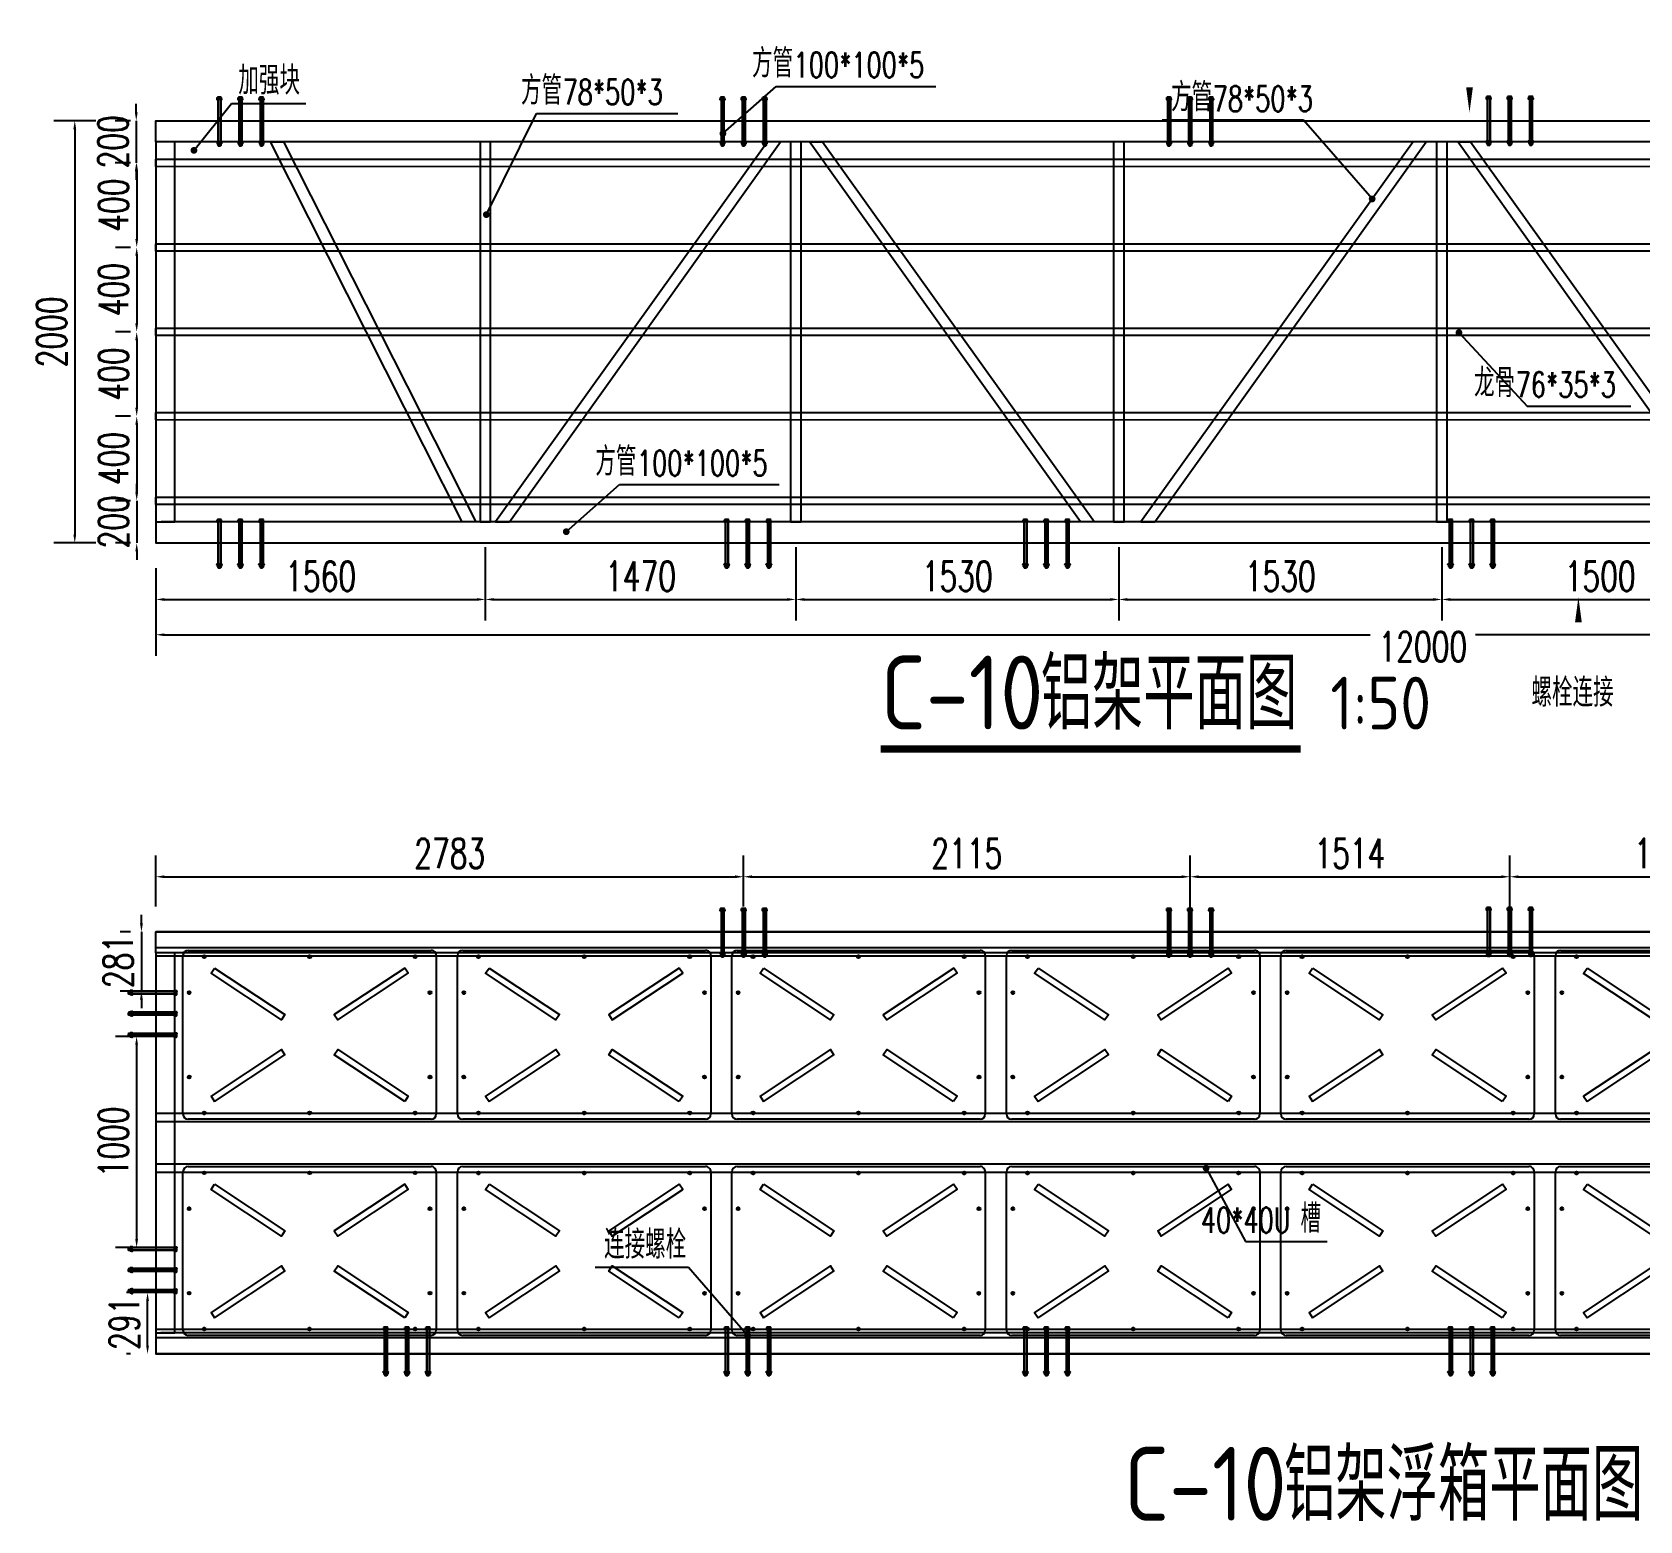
# Model space of a CAD drawing. Extents: x -89702 to 926017, y -610001 to -56924.
# Drawn here: x 34917 to 42531, y -566688 to -559636 of the extents above; entities that cross this region are included whole.
import ezdxf

# ---------------------------------------------------------------- set-up
doc = ezdxf.new("R2010")
doc.units = 0
doc.header["$LTSCALE"] = 10
doc.header["$MEASUREMENT"] = 0
for name, color, linetype in [('BJ02', 2, 'Continuous'), ('DIM_LEAD', 3, 'Continuous'), ('DIM_SYMB', 3, 'Continuous'), ('PUB_TEXT', 7, 'Continuous'), ('W-FLOAT_BOWL浮筒', 253, 'Continuous'), ('W-STEEL_FRAME钢架', 3, 'Continuous'), ('W-STEEL_KEEL钢龙骨', 5, 'Continuous'), ('浮箱U槽', 5, 'Continuous'), ('螺栓孔位', 2, 'Continuous')]:
    doc.layers.add(name, color=color, linetype=linetype)
doc.styles.add('_TCH_DIM', font='SIMPLEX', dxfattribs={"bigfont": 'GBCBIG'})
doc.styles.get("Standard").update_dxf_attribs({"font": 'gbenor.shx', "bigfont": 'gbcbig.shx'})
doc.styles.add('STANDARD_T3', font='simplex.shx', dxfattribs={"width": 0.7, "bigfont": 'gbcbig.shx'})
doc.dimstyles.new('W&&10', dxfattribs={"dimtxt": 35, "dimasz": 10, "dimexe": 25, "dimexo": 30, "dimgap": 10, "dimtad": 1, "dimdec": 0, "dimzin": 0, "dimdsep": 46, "dimtxsty": 'STANDARD_T3', "dimcen": 0.09, "dimclrd": 1, "dimclre": 1, "dimclrt": 7, "dimazin": 2, "dimtfac": 1, "dimtdec": 0, "dimtix": 1, "dimtmove": 2, "dimatfit": 3, "dimfxl": 0, "dimtolj": 1, "dimtzin": 0, "dimarcsym": 0})
doc.dimstyles.new('W&&40', dxfattribs={"dimtxt": 140, "dimasz": 40, "dimexe": 100, "dimexo": 120, "dimgap": 40, "dimtad": 1, "dimdec": 0, "dimzin": 0, "dimdsep": 46, "dimtxsty": 'STANDARD_T3', "dimcen": 0.09, "dimclrd": 1, "dimclre": 1, "dimclrt": 7, "dimazin": 2, "dimtfac": 1, "dimtdec": 0, "dimtix": 1, "dimtmove": 2, "dimatfit": 3, "dimfxl": 0, "dimtolj": 1, "dimtzin": 0, "dimarcsym": 0})

# ---------------------------------------------------------------- blocks, each defined once
blk = doc.blocks.new('*U1952')
at = {"color": 4}
blk.add_lwpolyline([(17.7, 5990), (17.3, -5990), (-17.7, -5990), (-17.3, 5990)], close=True, dxfattribs=at)
blk = doc.blocks.new('*U1953')
at = {"layer": 'W-STEEL_KEEL钢龙骨', "color": 0, "linetype": 'ByBlock', "lineweight": -2, "transparency": 16777216}
for p in [(0, 0), (400, 0), (800, 0), (1200, 0), (1600, 0)]:
    blk.add_blockref('*U1952', p, dxfattribs=at)
blk = doc.blocks.new('01')
h = blk.add_hatch()
h.set_pattern_fill('HOUND', color=77, scale=5)
h.set_pattern_definition([(0, (0, 0), (31.75, 7.9375), [127, -63.5]), (90, (0, 0), (-7.9375, -31.75), [127, -63.5])])
h.paths.add_polyline_path([(50227.1, 12927.9), (50227.1, 12727.9), (50427.1, 12727.9), (50427.1, 12927.9)])
h.paths.add_polyline_path([(50382.1, 12892.9, -1), (50402.1, 12892.9, -1)], flags=16)
h.paths.add_polyline_path([(50252.1, 12892.9, -1), (50272.1, 12892.9, -1)], flags=16)
h.paths.add_polyline_path([(50402.1, 12762.9, -1), (50382.1, 12762.9, -1)], flags=16)
h.paths.add_polyline_path([(50272.1, 12762.9, -1), (50252.1, 12762.9, -1)], flags=16)
at = {"color": 251}
blk.add_lwpolyline([(50227.1, 12927.9), (50427.1, 12927.9), (50427.1, 12727.9), (50227.1, 12727.9)], close=True, dxfattribs=at)
at = {"color": 6}
for centre in [(50262.1, 12892.9), (50392.1, 12892.9), (50262.1, 12762.9), (50392.1, 12762.9)]:
    blk.add_circle(centre, 10, dxfattribs=at)
blk = doc.blocks.new('*D1954')
at = {"color": 1, "lineweight": -2, "transparency": 16777216}
for p, q in [((384745.6, -105126.2), (384771.6, -105126.2)), ((384746.6, -105516.2), (384746.6, -105136.2)), ((384665.6, -105526.2), (384771.6, -105526.2))]:
    blk.add_line(p, q, dxfattribs=at)
at = {"color": 1, "transparency": 16777216}
for points in [[(384744.9, -105136.2), (384748.2, -105136.2), (384746.6, -105126.2)], [(384744.9, -105516.2), (384748.2, -105516.2), (384746.6, -105526.2)]]:
    blk.add_solid(points, dxfattribs=at)
at = {"layer": 'Defpoints', "color": 0, "transparency": 16777216}
for p in [(384715.6, -105126.2), (384746.6, -105126.2), (384635.6, -105526.2)]:
    blk.add_point(p, dxfattribs=at)
at = {"color": 7, "transparency": 16777216, "insert": (384719.1, -105326.2), "char_height": 35, "attachment_point": 5, "rotation": 90, "style": 'STANDARD_T3'}
blk.add_mtext('\\A1;400', dxfattribs=at)
blk = doc.blocks.new('*D1955')
at = {"color": 1, "lineweight": -2, "transparency": 16777216}
for p, q in [((384665.6, -106676.2), (384740.6, -106676.2)), ((384715.6, -106686.2), (384715.6, -107016.2)), ((384600.6, -107026.2), (384740.6, -107026.2))]:
    blk.add_line(p, q, dxfattribs=at)
at = {"color": 1, "transparency": 16777216}
for points in [[(384713.9, -106686.2), (384717.2, -106686.2), (384715.6, -106676.2)], [(384713.9, -107016.2), (384717.2, -107016.2), (384715.6, -107026.2)]]:
    blk.add_solid(points, dxfattribs=at)
at = {"layer": 'Defpoints', "color": 0, "transparency": 16777216}
for p in [(384635.6, -106676.2), (384570.6, -107026.2), (384715.6, -107026.2)]:
    blk.add_point(p, dxfattribs=at)
at = {"color": 7, "transparency": 16777216, "insert": (384794.9, -106901.2), "char_height": 35, "attachment_point": 5, "rotation": 90, "style": 'STANDARD_T3'}
blk.add_mtext('\\A1;350', dxfattribs=at)
blk = doc.blocks.new('1')
at = {"lineweight": -3}
for p, q in [((-1521938.3, 1214338.4), (-1521935.3, 1214338.4)), ((-1521938.3, 1214336.4), (-1521931.3, 1214336.4)), ((-1521938.3, 1214336.4), (-1521914.3, 1214336.4)), ((-1521936.3, 1214341.4), (-1521936.3, 1214346.4)), ((-1521936.3, 1214346.4), (-1521916.3, 1214346.4)), ((-1521935.3, 1214341.4), (-1521936.3, 1214341.4)), ((-1521933.9, 1214347.4), (-1521931.6, 1214347.4)), ((-1521933.3, 1214351.8), (-1521931.3, 1214354.8)), ((-1521933.3, 1214136.4), (-1521933.3, 1214351.8)), ((-1521919.3, 1214351.8), (-1521933.3, 1214351.8)), ((-1521931.6, 1214347.4), (-1521918.6, 1214347.4)), ((-1521931.6, 1214346.4), (-1521931.6, 1214341.4)), ((-1521921.3, 1214354.8), (-1521931.3, 1214354.8)), ((-1521919.3, 1214351.8), (-1521921.3, 1214354.8)), ((-1521918.6, 1214347.4), (-1521920.9, 1214347.4)), ((-1521920.9, 1214346.4), (-1521920.9, 1214341.4)), ((-1521919.3, 1214136.4), (-1521919.3, 1214351.8)), ((-1521917.3, 1214341.4), (-1521916.3, 1214341.4)), ((-1521914.3, 1214338.4), (-1521917.3, 1214338.4)), ((-1521916.3, 1214341.4), (-1521916.3, 1214346.4)), ((-1521938.3, 1214136.4), (-1521931.3, 1214136.4)), ((-1521938.3, 1214136.4), (-1521914.3, 1214136.4)), ((-1521938.3, 1214134.4), (-1521935.3, 1214134.4)), ((-1521935.3, 1214131.4), (-1521936.3, 1214131.4)), ((-1521936.3, 1214131.4), (-1521936.3, 1214126.4)), ((-1521936.3, 1214126.4), (-1521916.3, 1214126.4)), ((-1521933.9, 1214125.4), (-1521931.6, 1214125.4)), ((-1521931.6, 1214126.4), (-1521931.6, 1214131.4)), ((-1521931.6, 1214125.4), (-1521918.6, 1214125.4)), ((-1521920.9, 1214126.4), (-1521920.9, 1214131.4)), ((-1521918.6, 1214125.4), (-1521920.9, 1214125.4)), ((-1521914.3, 1214134.4), (-1521917.3, 1214134.4)), ((-1521917.3, 1214131.4), (-1521916.3, 1214131.4)), ((-1521916.3, 1214131.4), (-1521916.3, 1214126.4))]:
    blk.add_line(p, q, dxfattribs=at)
at = {"color": 1}
for p, q in [((-1521936.3, 1214346.4), (-1521933.9, 1214347.4)), ((-1521918.6, 1214347.4), (-1521916.3, 1214346.4))]:
    blk.add_line(p, q, dxfattribs=at)
at = {"color": 6, "lineweight": -3}
for p, q in [((-1521931.3, 1214136.4), (-1521931.3, 1214354.8)), ((-1521921.3, 1214136.4), (-1521921.3, 1214354.8))]:
    blk.add_line(p, q, dxfattribs=at)
at = {"lineweight": -3}
for points in [[(-1521933.3, 1214336.4), (-1521938.3, 1214336.4), (-1521938.3, 1214338.4), (-1521914.3, 1214338.4), (-1521914.3, 1214336.4), (-1521919.3, 1214336.4)], [(-1521935.3, 1214338.4), (-1521935.3, 1214341.4), (-1521917.3, 1214341.4), (-1521917.3, 1214338.4)], [(-1521933.3, 1214136.4), (-1521938.3, 1214136.4), (-1521938.3, 1214134.4), (-1521914.3, 1214134.4), (-1521914.3, 1214136.4), (-1521919.3, 1214136.4)], [(-1521935.3, 1214134.4), (-1521935.3, 1214131.4), (-1521917.3, 1214131.4), (-1521917.3, 1214134.4)]]:
    blk.add_lwpolyline(points, dxfattribs=at)
for centre, radius, start, end in [((-1521933.9, 1214128.6), 3.22, 223.60282, 316.39718), ((-1521926.3, 1214140.1), 14.7, 248.76069, 291.23931), ((-1521918.6, 1214128.6), 3.22, 223.60282, 316.39718)]:
    blk.add_arc(centre, radius, start, end, dxfattribs=at)
blk = doc.blocks.new('螺栓孔位')
at = {"layer": '螺栓孔位', "color": 1, "rotation": 270}
for p in [(-1214244.1, -1521833.3), (-1214244.1, -1521933.3), (-1214244.1, -1522033.3)]:
    blk.add_blockref('1', p, dxfattribs=at)
blk = doc.blocks.new('$matou$00000145')
at = {"layer": 'W-FLOAT_BOWL浮筒'}
for p, q in [((-575, 400), (575, 400)), ((-600, -375), (-600, 375)), ((600, 375), (600, -375)), ((575, -400), (-575, -400))]:
    blk.add_line(p, q, dxfattribs=at)
at = {"layer": 'W-FLOAT_BOWL浮筒', "color": 3}
for p, q in [((-507, 370), (-493, 370)), ((-500, 377), (-500, 363)), ((-7, 370), (7, 370)), ((0, 377), (0, 363)), ((493, 370), (507, 370)), ((500, 377), (500, 363)), ((-577, 200), (-563, 200)), ((-570, 207), (-570, 193)), ((563, 200), (577, 200)), ((570, 207), (570, 193)), ((-577, -200), (-563, -200)), ((-570, -193), (-570, -207)), ((563, -200), (577, -200)), ((570, -193), (570, -207)), ((-507, -370), (-493, -370)), ((-500, -377), (-500, -363)), ((-7, -370), (7, -370)), ((0, -377), (0, -363)), ((493, -370), (507, -370)), ((500, -377), (500, -363))]:
    blk.add_line(p, q, dxfattribs=at)
at = {"layer": 'W-FLOAT_BOWL浮筒', "ltscale": 100}
for points in [[(-450.2, 316.3), (-116.8, 95.4), (-133.3, 70.3), (-466.8, 291.3)], [(450.2, 316.3), (116.8, 95.4), (133.3, 70.3), (466.8, 291.3)], [(-450.2, -316.3), (-116.8, -95.4), (-133.3, -70.3), (-466.8, -291.3)], [(450.2, -316.3), (116.8, -95.4), (133.3, -70.3), (466.8, -291.3)]]:
    blk.add_lwpolyline(points, close=True, dxfattribs=at)
at = {"layer": 'W-FLOAT_BOWL浮筒'}
for centre in [(-500, 370), (0, 370), (500, 370), (-570, 200), (570, 200), (-570, -200), (570, -200), (-500, -370), (0, -370), (500, -370)]:
    blk.add_circle(centre, 7, dxfattribs=at)
for centre, start, end in [((-575, 375), 90, 180), ((575, 375), 0, 90), ((-575, -375), 180, 270), ((575, -375), 270, 0)]:
    blk.add_arc(centre, 25, start, end, dxfattribs=at)
blk = doc.blocks.new('*U123')
at = {"layer": 'W-FLOAT_BOWL浮筒', "rotation": 270}
blk.add_blockref('$matou$00000145', (0, 0), dxfattribs=at)
blk = doc.blocks.new('*U124')
at = {"layer": 'W-FLOAT_BOWL浮筒', "color": 0, "linetype": 'ByBlock', "lineweight": -2, "transparency": 16777216}
for p in [(0, 10400), (1024, 10400), (0, 9100), (1024, 9100), (0, 7800), (1024, 7800), (0, 6500), (1024, 6500), (0, 5200), (1024, 5200), (0, 3900), (1024, 3900), (0, 2600), (1024, 2600), (0, 1300), (1024, 1300), (0, 0), (1024, 0)]:
    blk.add_blockref('*U123', p, dxfattribs=at)
blk = doc.blocks.new('*D428')
at = {"layer": 'Defpoints', "color": 0, "transparency": 16777216}
for p in [(35503.2, -560055.3), (35410, -560255.1), (35503.3, -560255.1)]:
    blk.add_point(p, dxfattribs=at)
at = {"layer": '浮箱U槽', "color": 1, "lineweight": -2, "transparency": 16777216}
for p, q in [((35410, -560015.3), (35410, -559975.3)), ((35383.2, -560055.3), (35310, -560055.3)), ((35410, -560055.3), (35410, -560255.1)), ((35383.3, -560255.1), (35310, -560255.1)), ((35410, -560295.1), (35410, -560335.1))]:
    blk.add_line(p, q, dxfattribs=at)
at = {"layer": '浮箱U槽', "color": 1, "transparency": 16777216}
for points in [[(35403.3, -560015.3), (35416.7, -560015.3), (35410, -560055.3)], [(35403.3, -560295.1), (35416.7, -560295.1), (35410, -560255.1)]]:
    blk.add_solid(points, dxfattribs=at)
at = {"layer": '浮箱U槽', "color": 7, "transparency": 16777216, "insert": (35300, -560155.2), "char_height": 140, "attachment_point": 5, "rotation": 90, "style": 'STANDARD_T3'}
blk.add_mtext('\\A1;200', dxfattribs=at)
blk = doc.blocks.new('*D429')
at = {"layer": 'Defpoints', "color": 0, "transparency": 16777216}
for p in [(35503.3, -560255.1), (35412.2, -560655.1), (35503.3, -560655.1)]:
    blk.add_point(p, dxfattribs=at)
at = {"layer": '浮箱U槽', "color": 1, "lineweight": -2, "transparency": 16777216}
for p, q in [((35383.3, -560255.1), (35312.2, -560255.1)), ((35412.2, -560295.1), (35412.2, -560615.1)), ((35383.3, -560655.1), (35312.2, -560655.1))]:
    blk.add_line(p, q, dxfattribs=at)
at = {"layer": '浮箱U槽', "color": 1, "transparency": 16777216}
for points in [[(35405.5, -560295.1), (35418.8, -560295.1), (35412.2, -560255.1)], [(35405.5, -560615.1), (35418.8, -560615.1), (35412.2, -560655.1)]]:
    blk.add_solid(points, dxfattribs=at)
at = {"layer": '浮箱U槽', "color": 7, "transparency": 16777216, "insert": (35302.2, -560455.1), "char_height": 140, "attachment_point": 5, "rotation": 90, "style": 'STANDARD_T3'}
blk.add_mtext('\\A1;400', dxfattribs=at)
blk = doc.blocks.new('*D430')
at = {"layer": 'Defpoints', "color": 0, "transparency": 16777216}
for p in [(35503.3, -560655.1), (35412.2, -561055.1), (35503.3, -561055.1)]:
    blk.add_point(p, dxfattribs=at)
at = {"layer": '浮箱U槽', "color": 1, "lineweight": -2, "transparency": 16777216}
for p, q in [((35383.3, -560655.1), (35312.2, -560655.1)), ((35412.2, -560695.1), (35412.2, -561015.1)), ((35383.3, -561055.1), (35312.2, -561055.1))]:
    blk.add_line(p, q, dxfattribs=at)
at = {"layer": '浮箱U槽', "color": 1, "transparency": 16777216}
for points in [[(35405.5, -560695.1), (35418.8, -560695.1), (35412.2, -560655.1)], [(35405.5, -561015.1), (35418.8, -561015.1), (35412.2, -561055.1)]]:
    blk.add_solid(points, dxfattribs=at)
at = {"layer": '浮箱U槽', "color": 7, "transparency": 16777216, "insert": (35302.2, -560855.1), "char_height": 140, "attachment_point": 5, "rotation": 90, "style": 'STANDARD_T3'}
blk.add_mtext('\\A1;400', dxfattribs=at)
blk = doc.blocks.new('*D431')
at = {"layer": 'Defpoints', "color": 0, "transparency": 16777216}
for p in [(35503.3, -561055.1), (35412.2, -561455.1), (35503.3, -561455.1)]:
    blk.add_point(p, dxfattribs=at)
at = {"layer": '浮箱U槽', "color": 1, "lineweight": -2, "transparency": 16777216}
for p, q in [((35383.3, -561055.1), (35312.2, -561055.1)), ((35412.2, -561095.1), (35412.2, -561415.1)), ((35383.3, -561455.1), (35312.2, -561455.1))]:
    blk.add_line(p, q, dxfattribs=at)
at = {"layer": '浮箱U槽', "color": 1, "transparency": 16777216}
for points in [[(35405.5, -561095.1), (35418.8, -561095.1), (35412.2, -561055.1)], [(35405.5, -561415.1), (35418.8, -561415.1), (35412.2, -561455.1)]]:
    blk.add_solid(points, dxfattribs=at)
at = {"layer": '浮箱U槽', "color": 7, "transparency": 16777216, "insert": (35302.2, -561255.1), "char_height": 140, "attachment_point": 5, "rotation": 90, "style": 'STANDARD_T3'}
blk.add_mtext('\\A1;400', dxfattribs=at)
blk = doc.blocks.new('*D432')
at = {"layer": 'Defpoints', "color": 0, "transparency": 16777216}
for p in [(35503.3, -561455.1), (35412.2, -561855.1), (35503.3, -561855.1)]:
    blk.add_point(p, dxfattribs=at)
at = {"layer": '浮箱U槽', "color": 1, "lineweight": -2, "transparency": 16777216}
for p, q in [((35383.3, -561455.1), (35312.2, -561455.1)), ((35412.2, -561495.1), (35412.2, -561815.1)), ((35383.3, -561855.1), (35312.2, -561855.1))]:
    blk.add_line(p, q, dxfattribs=at)
at = {"layer": '浮箱U槽', "color": 1, "transparency": 16777216}
for points in [[(35405.5, -561495.1), (35418.8, -561495.1), (35412.2, -561455.1)], [(35405.5, -561815.1), (35418.8, -561815.1), (35412.2, -561855.1)]]:
    blk.add_solid(points, dxfattribs=at)
at = {"layer": '浮箱U槽', "color": 7, "transparency": 16777216, "insert": (35302.2, -561655.1), "char_height": 140, "attachment_point": 5, "rotation": 90, "style": 'STANDARD_T3'}
blk.add_mtext('\\A1;400', dxfattribs=at)
blk = doc.blocks.new('*D433')
at = {"layer": 'Defpoints', "color": 0, "transparency": 16777216}
for p in [(35503.3, -561855.1), (35412.2, -562055.3), (35503.2, -562055.3)]:
    blk.add_point(p, dxfattribs=at)
at = {"layer": '浮箱U槽', "color": 1, "lineweight": -2, "transparency": 16777216}
for p, q in [((35412.2, -561815.1), (35412.2, -561775.1)), ((35383.3, -561855.1), (35312.2, -561855.1)), ((35412.2, -561855.1), (35412.2, -562055.3)), ((35383.2, -562055.3), (35312.2, -562055.3)), ((35412.2, -562095.3), (35412.2, -562135.3))]:
    blk.add_line(p, q, dxfattribs=at)
at = {"layer": '浮箱U槽', "color": 1, "transparency": 16777216}
for points in [[(35405.5, -561815.1), (35418.8, -561815.1), (35412.2, -561855.1)], [(35405.5, -562095.3), (35418.8, -562095.3), (35412.2, -562055.3)]]:
    blk.add_solid(points, dxfattribs=at)
at = {"layer": '浮箱U槽', "color": 7, "transparency": 16777216, "insert": (35302.2, -561955.2), "char_height": 140, "attachment_point": 5, "rotation": 90, "style": 'STANDARD_T3'}
blk.add_mtext('\\A1;200', dxfattribs=at)
blk = doc.blocks.new('*D434')
at = {"layer": 'Defpoints', "color": 0, "transparency": 16777216}
for p in [(35503.2, -560055.3), (35118.9, -562055.3), (35503.2, -562055.3)]:
    blk.add_point(p, dxfattribs=at)
at = {"layer": '浮箱U槽', "color": 1, "lineweight": -2, "transparency": 16777216}
for p, q in [((35218.9, -560055.3), (35018.9, -560055.3)), ((35118.9, -560095.3), (35118.9, -562015.3)), ((35218.9, -562055.3), (35018.9, -562055.3))]:
    blk.add_line(p, q, dxfattribs=at)
at = {"layer": '浮箱U槽', "color": 1, "transparency": 16777216}
for points in [[(35112.2, -560095.3), (35125.5, -560095.3), (35118.9, -560055.3)], [(35112.2, -562015.3), (35125.5, -562015.3), (35118.9, -562055.3)]]:
    blk.add_solid(points, dxfattribs=at)
at = {"layer": '浮箱U槽', "color": 7, "transparency": 16777216, "insert": (35008.9, -561055.3), "char_height": 140, "attachment_point": 5, "rotation": 90, "style": 'STANDARD_T3'}
blk.add_mtext('\\A1;2000', dxfattribs=at)
blk = doc.blocks.new('*D435')
at = {"layer": 'Defpoints', "color": 0, "transparency": 16777216}
for p in [(37063.1, -561955.3), (35503.2, -562055.3), (37063.1, -562322.9)]:
    blk.add_point(p, dxfattribs=at)
at = {"layer": '浮箱U槽', "color": 1, "lineweight": -2, "transparency": 16777216}
for p, q in [((37063.1, -562075.3), (37063.1, -562422.9)), ((35503.2, -562175.3), (35503.2, -562422.9)), ((35543.2, -562322.9), (37023.1, -562322.9))]:
    blk.add_line(p, q, dxfattribs=at)
at = {"layer": '浮箱U槽', "color": 1, "transparency": 16777216}
for points in [[(35543.2, -562316.3), (35543.2, -562329.6), (35503.2, -562322.9)], [(37023.1, -562316.3), (37023.1, -562329.6), (37063.1, -562322.9)]]:
    blk.add_solid(points, dxfattribs=at)
at = {"layer": '浮箱U槽', "color": 7, "transparency": 16777216, "insert": (36283.2, -562212.9), "char_height": 140, "attachment_point": 5, "style": 'STANDARD_T3'}
blk.add_mtext('\\A1;1560', dxfattribs=at)
blk = doc.blocks.new('*D436')
at = {"layer": 'Defpoints', "color": 0, "transparency": 16777216}
for p in [(37063.1, -561955.3), (38533.4, -561955.3), (38533.4, -562322.9)]:
    blk.add_point(p, dxfattribs=at)
at = {"layer": '浮箱U槽', "color": 1, "lineweight": -2, "transparency": 16777216}
for p, q in [((37063.1, -562075.3), (37063.1, -562422.9)), ((38533.4, -562075.3), (38533.4, -562422.9)), ((37103.1, -562322.9), (38493.4, -562322.9))]:
    blk.add_line(p, q, dxfattribs=at)
at = {"layer": '浮箱U槽', "color": 1, "transparency": 16777216}
for points in [[(37103.1, -562316.3), (37103.1, -562329.6), (37063.1, -562322.9)], [(38493.4, -562316.3), (38493.4, -562329.6), (38533.4, -562322.9)]]:
    blk.add_solid(points, dxfattribs=at)
at = {"layer": '浮箱U槽', "color": 7, "transparency": 16777216, "insert": (37798.3, -562212.9), "char_height": 140, "attachment_point": 5, "style": 'STANDARD_T3'}
blk.add_mtext('\\A1;1470', dxfattribs=at)
blk = doc.blocks.new('*D437')
at = {"layer": 'Defpoints', "color": 0, "transparency": 16777216}
for p in [(38533.4, -561955.3), (40063.1, -561955.3), (40063.1, -562322.9)]:
    blk.add_point(p, dxfattribs=at)
at = {"layer": '浮箱U槽', "color": 1, "lineweight": -2, "transparency": 16777216}
for p, q in [((38533.4, -562075.3), (38533.4, -562422.9)), ((40063.1, -562075.3), (40063.1, -562422.9)), ((38573.4, -562322.9), (40023.1, -562322.9))]:
    blk.add_line(p, q, dxfattribs=at)
at = {"layer": '浮箱U槽', "color": 1, "transparency": 16777216}
for points in [[(38573.4, -562316.3), (38573.4, -562329.6), (38533.4, -562322.9)], [(40023.1, -562316.3), (40023.1, -562329.6), (40063.1, -562322.9)]]:
    blk.add_solid(points, dxfattribs=at)
at = {"layer": '浮箱U槽', "color": 7, "transparency": 16777216, "insert": (39298.3, -562212.9), "char_height": 140, "attachment_point": 5, "style": 'STANDARD_T3'}
blk.add_mtext('\\A1;1530', dxfattribs=at)
blk = doc.blocks.new('*D438')
at = {"layer": 'Defpoints', "color": 0, "transparency": 16777216}
for p in [(40063.1, -561955.3), (41593.1, -561955.3), (41593.1, -562322.9)]:
    blk.add_point(p, dxfattribs=at)
at = {"layer": '浮箱U槽', "color": 1, "lineweight": -2, "transparency": 16777216}
for p, q in [((40063.1, -562075.3), (40063.1, -562422.9)), ((41593.1, -562075.3), (41593.1, -562422.9)), ((40103.1, -562322.9), (41553.1, -562322.9))]:
    blk.add_line(p, q, dxfattribs=at)
at = {"layer": '浮箱U槽', "color": 1, "transparency": 16777216}
for points in [[(40103.1, -562316.3), (40103.1, -562329.6), (40063.1, -562322.9)], [(41553.1, -562316.3), (41553.1, -562329.6), (41593.1, -562322.9)]]:
    blk.add_solid(points, dxfattribs=at)
at = {"layer": '浮箱U槽', "color": 7, "transparency": 16777216, "insert": (40828.1, -562212.9), "char_height": 140, "attachment_point": 5, "style": 'STANDARD_T3'}
blk.add_mtext('\\A1;1530', dxfattribs=at)
blk = doc.blocks.new('*D439')
at = {"layer": 'Defpoints', "color": 0, "transparency": 16777216}
for p in [(41593.1, -561955.3), (43093.1, -561955.3), (43093.1, -562322.9)]:
    blk.add_point(p, dxfattribs=at)
at = {"layer": '浮箱U槽', "color": 1, "lineweight": -2, "transparency": 16777216}
for p, q in [((41593.1, -562075.3), (41593.1, -562422.9)), ((43093.1, -562075.3), (43093.1, -562422.9)), ((41633.1, -562322.9), (43053.1, -562322.9))]:
    blk.add_line(p, q, dxfattribs=at)
at = {"layer": '浮箱U槽', "color": 1, "transparency": 16777216}
for points in [[(41633.1, -562316.3), (41633.1, -562329.6), (41593.1, -562322.9)], [(43053.1, -562316.3), (43053.1, -562329.6), (43093.1, -562322.9)]]:
    blk.add_solid(points, dxfattribs=at)
at = {"layer": '浮箱U槽', "color": 7, "transparency": 16777216, "insert": (42343.1, -562212.9), "char_height": 140, "attachment_point": 5, "style": 'STANDARD_T3'}
blk.add_mtext('\\A1;1500', dxfattribs=at)
blk = doc.blocks.new('*D443')
at = {"layer": 'Defpoints', "color": 0, "transparency": 16777216}
for p in [(35503.2, -562278.9), (47503.2, -562278.9), (47503.2, -562490.1)]:
    blk.add_point(p, dxfattribs=at)
at = {"layer": '浮箱U槽', "color": 1, "lineweight": -2, "transparency": 16777216}
for p, q in [((35503.2, -562398.9), (35503.2, -562590.1)), ((47503.2, -562398.9), (47503.2, -562590.1)), ((35543.2, -562490.1), (41253.2, -562490.1)), ((47463.2, -562490.1), (41753.2, -562490.1))]:
    blk.add_line(p, q, dxfattribs=at)
at = {"layer": '浮箱U槽', "color": 1, "transparency": 16777216}
for points in [[(35543.2, -562483.5), (35543.2, -562496.8), (35503.2, -562490.1)], [(47463.2, -562483.5), (47463.2, -562496.8), (47503.2, -562490.1)]]:
    blk.add_solid(points, dxfattribs=at)
at = {"layer": '浮箱U槽', "color": 7, "transparency": 16777216, "insert": (41503.2, -562546.7), "char_height": 140, "attachment_point": 5, "style": 'STANDARD_T3'}
blk.add_mtext('\\A1;12000', dxfattribs=at)
blk = doc.blocks.new('*D444')
at = {"layer": 'Defpoints', "color": 0, "transparency": 16777216}
for p in [(35503.2, -564392.6), (35411.8, -565392.6), (35503.2, -565392.6)]:
    blk.add_point(p, dxfattribs=at)
at = {"layer": '浮箱U槽', "color": 1, "lineweight": -2, "transparency": 16777216}
for p, q in [((35383.2, -564392.6), (35311.8, -564392.6)), ((35411.8, -564432.6), (35411.8, -565352.6)), ((35383.2, -565392.6), (35311.8, -565392.6))]:
    blk.add_line(p, q, dxfattribs=at)
at = {"layer": '浮箱U槽', "color": 1, "transparency": 16777216}
for points in [[(35405.1, -564432.6), (35418.4, -564432.6), (35411.8, -564392.6)], [(35405.1, -565352.6), (35418.4, -565352.6), (35411.8, -565392.6)]]:
    blk.add_solid(points, dxfattribs=at)
at = {"layer": '浮箱U槽', "color": 7, "transparency": 16777216, "insert": (35301.8, -564892.6), "char_height": 140, "attachment_point": 5, "rotation": 90, "style": 'STANDARD_T3'}
blk.add_mtext('\\A1;1000', dxfattribs=at)
blk = doc.blocks.new('*D445')
at = {"layer": 'Defpoints', "color": 0, "transparency": 16777216}
for p in [(35503.2, -563897.5), (35434.6, -564178.6), (35503.2, -564178.6)]:
    blk.add_point(p, dxfattribs=at)
at = {"layer": '浮箱U槽', "color": 1, "lineweight": -2, "transparency": 16777216}
for p, q in [((35434.6, -563857.5), (35434.6, -563817.5)), ((35383.2, -563897.5), (35334.6, -563897.5)), ((35434.6, -563897.5), (35434.6, -564178.6)), ((35383.2, -564178.6), (35334.6, -564178.6)), ((35434.6, -564218.6), (35434.6, -564258.6))]:
    blk.add_line(p, q, dxfattribs=at)
at = {"layer": '浮箱U槽', "color": 1, "transparency": 16777216}
for points in [[(35427.9, -563857.5), (35441.3, -563857.5), (35434.6, -563897.5)], [(35427.9, -564218.6), (35441.3, -564218.6), (35434.6, -564178.6)]]:
    blk.add_solid(points, dxfattribs=at)
at = {"layer": '浮箱U槽', "color": 7, "transparency": 16777216, "insert": (35324.6, -564038.1), "char_height": 140, "attachment_point": 5, "rotation": 90, "style": 'STANDARD_T3'}
blk.add_mtext('\\A1;281', dxfattribs=at)
blk = doc.blocks.new('*D446')
at = {"layer": 'Defpoints', "color": 0, "transparency": 16777216}
for p in [(35463.6, -565606.6), (35503.2, -565606.6), (35503.2, -565897.1)]:
    blk.add_point(p, dxfattribs=at)
at = {"layer": '浮箱U槽', "color": 1, "lineweight": -2, "transparency": 16777216}
for p, q in [((35383.2, -565606.6), (35363.6, -565606.6)), ((35463.6, -565857.1), (35463.6, -565646.6)), ((35383.2, -565897.1), (35363.6, -565897.1))]:
    blk.add_line(p, q, dxfattribs=at)
at = {"layer": '浮箱U槽', "color": 1, "transparency": 16777216}
for points in [[(35456.9, -565646.6), (35470.2, -565646.6), (35463.6, -565606.6)], [(35456.9, -565857.1), (35470.2, -565857.1), (35463.6, -565897.1)]]:
    blk.add_solid(points, dxfattribs=at)
at = {"layer": '浮箱U槽', "color": 7, "transparency": 16777216, "insert": (35353.6, -565751.9), "char_height": 140, "attachment_point": 5, "rotation": 90, "style": 'STANDARD_T3'}
blk.add_mtext('\\A1;291', dxfattribs=at)
blk = doc.blocks.new('*D2410')
at = {"layer": 'Defpoints', "color": 0, "transparency": 16777216}
for p in [(38286.2, -563636.4), (35503.2, -563897.5), (38286.2, -563897.5)]:
    blk.add_point(p, dxfattribs=at)
at = {"layer": '浮箱U槽', "color": 1, "lineweight": -2, "transparency": 16777216}
for p, q in [((35503.2, -563777.5), (35503.2, -563536.4)), ((38286.2, -563777.5), (38286.2, -563536.4)), ((35543.2, -563636.4), (38246.2, -563636.4))]:
    blk.add_line(p, q, dxfattribs=at)
at = {"layer": '浮箱U槽', "color": 1, "transparency": 16777216}
for points in [[(35543.2, -563629.8), (35543.2, -563643.1), (35503.2, -563636.4)], [(38246.2, -563629.8), (38246.2, -563643.1), (38286.2, -563636.4)]]:
    blk.add_solid(points, dxfattribs=at)
at = {"layer": '浮箱U槽', "color": 7, "transparency": 16777216, "insert": (36894.7, -563526.4), "char_height": 140, "attachment_point": 5, "style": 'STANDARD_T3'}
blk.add_mtext('\\A1;2783', dxfattribs=at)
blk = doc.blocks.new('*D2411')
at = {"layer": 'Defpoints', "color": 0, "transparency": 16777216}
for p in [(40400.9, -563636.4), (38286.2, -563897.5), (40400.9, -563997.1)]:
    blk.add_point(p, dxfattribs=at)
at = {"layer": '浮箱U槽', "color": 1, "lineweight": -2, "transparency": 16777216}
for p, q in [((38286.2, -563777.5), (38286.2, -563536.4)), ((40400.9, -563877.1), (40400.9, -563536.4)), ((38326.2, -563636.4), (40360.9, -563636.4))]:
    blk.add_line(p, q, dxfattribs=at)
at = {"layer": '浮箱U槽', "color": 1, "transparency": 16777216}
for points in [[(38326.2, -563629.8), (38326.2, -563643.1), (38286.2, -563636.4)], [(40360.9, -563629.8), (40360.9, -563643.1), (40400.9, -563636.4)]]:
    blk.add_solid(points, dxfattribs=at)
at = {"layer": '浮箱U槽', "color": 7, "transparency": 16777216, "insert": (39343.6, -563526.4), "char_height": 140, "attachment_point": 5, "style": 'STANDARD_T3'}
blk.add_mtext('\\A1;2115', dxfattribs=at)
blk = doc.blocks.new('*D2412')
at = {"layer": 'Defpoints', "color": 0, "transparency": 16777216}
for p in [(41914.9, -563636.4), (40400.9, -563997.1), (41914.9, -564003.8)]:
    blk.add_point(p, dxfattribs=at)
at = {"layer": '浮箱U槽', "color": 1, "lineweight": -2, "transparency": 16777216}
for p, q in [((40400.9, -563877.1), (40400.9, -563536.4)), ((41914.9, -563883.8), (41914.9, -563536.4)), ((40440.9, -563636.4), (41874.9, -563636.4))]:
    blk.add_line(p, q, dxfattribs=at)
at = {"layer": '浮箱U槽', "color": 1, "transparency": 16777216}
for points in [[(40440.9, -563629.8), (40440.9, -563643.1), (40400.9, -563636.4)], [(41874.9, -563629.8), (41874.9, -563643.1), (41914.9, -563636.4)]]:
    blk.add_solid(points, dxfattribs=at)
at = {"layer": '浮箱U槽', "color": 7, "transparency": 16777216, "insert": (41157.9, -563526.4), "char_height": 140, "attachment_point": 5, "style": 'STANDARD_T3'}
blk.add_mtext('\\A1;1514', dxfattribs=at)
blk = doc.blocks.new('*D2413')
at = {"layer": 'Defpoints', "color": 0, "transparency": 16777216}
for p in [(43428.9, -563636.4), (41914.9, -564003.8), (43428.9, -563997.2)]:
    blk.add_point(p, dxfattribs=at)
at = {"layer": '浮箱U槽', "color": 1, "lineweight": -2, "transparency": 16777216}
for p, q in [((41914.9, -563883.8), (41914.9, -563536.4)), ((43428.9, -563877.2), (43428.9, -563536.4)), ((41954.9, -563636.4), (43388.9, -563636.4))]:
    blk.add_line(p, q, dxfattribs=at)
at = {"layer": '浮箱U槽', "color": 1, "transparency": 16777216}
for points in [[(41954.9, -563629.8), (41954.9, -563643.1), (41914.9, -563636.4)], [(43388.9, -563629.8), (43388.9, -563643.1), (43428.9, -563636.4)]]:
    blk.add_solid(points, dxfattribs=at)
at = {"layer": '浮箱U槽', "color": 7, "transparency": 16777216, "insert": (42671.9, -563526.4), "char_height": 140, "attachment_point": 5, "style": 'STANDARD_T3'}
blk.add_mtext('\\A1;1514', dxfattribs=at)
blk = doc.blocks.new('C-10')
at = {"color": 2}
for points in [[(384715.6, -105226.2), (372735.6, -105226.2), (372735.6, -105126.2), (384715.6, -105126.2)], [(372735.6, -107026.2), (372825.6, -107026.2), (372825.6, -105226.2), (372735.6, -105226.2)]]:
    blk.add_lwpolyline(points, close=True, dxfattribs=at)
at = {"color": 6}
blk.add_lwpolyline([(384598.6, -107026.2), (384508.6, -107026.2), (384508.6, -105226.2), (384598.6, -105226.2)], close=True, dxfattribs=at)
at = {"color": 2}
blk.add_lwpolyline([(372735.6, -107026.2), (372735.6, -107126.2), (384715.6, -107126.2), (384715.6, -107026.2), (372759.6, -107026.2)], dxfattribs=at)
at = {"layer": 'W-STEEL_FRAME钢架', "color": 1}
for points in [[(374250.7, -107026.2), (374185.1, -107026.2), (373278.7, -105226.2), (373340.1, -105226.2), (374250.7, -107026.2)], [(374344.1, -107026.2), (374409.7, -107026.2), (375694.1, -105226.2), (375632.6, -105226.2), (374344.1, -107026.2)], [(377180.7, -107026.2), (377115.1, -107026.2), (375830.7, -105226.2), (375892.1, -105226.2), (377180.7, -107026.2)], [(377400.7, -107026.2), (377466.3, -107026.2), (378750.7, -105226.2), (378689.3, -105226.2), (377400.7, -107026.2)], [(380250.7, -107026.2), (380185.1, -107026.2), (378900.7, -105226.2), (378962.1, -105226.2), (380250.7, -107026.2)], [(380389.7, -107026.2), (380455.3, -107026.2), (381739.7, -105226.2), (381678.3, -105226.2), (380389.7, -107026.2)], [(383239.7, -107026.2), (383174.1, -107026.2), (381889.7, -105226.2), (381951.1, -105226.2), (383239.7, -107026.2)], [(384001.5, -105224.4), (384067.1, -105225.8), (384508.9, -105811), (384508.2, -105881.1), (384001.5, -105224.4)], [(383982.6, -107026.2), (384048.2, -107026.2), (384508.6, -106363.9), (384508.6, -106293.7), (383982.6, -107026.2)]]:
    blk.add_lwpolyline(points, dxfattribs=at)
for points in [[(374270.4, -107026.2), (374320.4, -107026.2), (374320.4, -105226.2), (374270.4, -105226.2)], [(375740.8, -107026.2), (375790.8, -107026.2), (375790.8, -105226.2), (375740.8, -105226.2)], [(377270.4, -107026.2), (377320.4, -107026.2), (377320.4, -105226.2), (377270.4, -105226.2)], [(378801.1, -107026.2), (378851.1, -107026.2), (378851.1, -105226.2), (378801.1, -105226.2)], [(380300.4, -107026.2), (380350.4, -107026.2), (380350.4, -105226.2), (380300.4, -105226.2)], [(381782.5, -107026.2), (381832.5, -107026.2), (381832.5, -105226.2), (381782.5, -105226.2)], [(383300.4, -107026.2), (383350.4, -107026.2), (383350.4, -105226.2), (383300.4, -105226.2)]]:
    blk.add_lwpolyline(points, close=True, dxfattribs=at)
at = {"color": 4, "rotation": 180}
blk.add_blockref('01', (434945.7, -92698.3), dxfattribs=at)
at = {"color": 4, "xscale": -1}
blk.add_blockref('01', (434945.7, -119504.1), dxfattribs=at)
at = {"layer": 'W-STEEL_KEEL钢龙骨', "rotation": 270}
blk.add_blockref('*U1953', (378725.6, -105326.2), dxfattribs=at)
at = {"layer": '螺栓孔位', "rotation": 270}
for p in [(373142.6, -105133.9), (384272.6, -105131.9), (373142.6, -107133.9), (384272.6, -107133.9)]:
    blk.add_blockref('螺栓孔位', p, dxfattribs=at)
at = {"color": 2}
dim = blk.add_linear_dim(base=(384746.6, -105126.2), p1=(384635.6, -105526.2), p2=(384715.6, -105126.2), angle=90, dimstyle='W&&10', dxfattribs=at)
dim.commit()
dim.dimension.update_dxf_attribs({"geometry": '*D1954', "text_midpoint": (384719.1, -105326.2)})
dim = blk.add_linear_dim(base=(384715.6, -107026.2), p1=(384635.6, -106676.2), p2=(384570.6, -107026.2), angle=90, dimstyle='W&&10', dxfattribs=at)
dim.commit()
dim.dimension.update_dxf_attribs({"geometry": '*D1955', "text_midpoint": (384794.9, -106901.2), "dimtype": 128})

msp = doc.modelspace()

# ---------------------------------------------------------------- linework, layer by layer
at = {"color": 2}
for points in [[(47483.2, -563997.1), (35503.2, -563997.1), (35503.2, -563897.1), (47483.2, -563897.1)], [(35503.2, -565797.1), (35593.2, -565797.1), (35593.2, -563997.1), (35503.2, -563997.1)]]:
    msp.add_lwpolyline(points, close=True, dxfattribs=at)
msp.add_lwpolyline([(35503.2, -565797.1), (35503.2, -565897.1), (47483.2, -565897.1), (47483.2, -565797.1), (35527.2, -565797.1)], dxfattribs=at)
at = {"layer": 'DIM_LEAD'}
for p, q in [((38188.4, -560115.9), (38441, -559892.5)), ((38441, -559892.5), (39196.9, -559892.5)), ((35683.2, -560195.6), (35861.8, -559973.1)), ((35861.8, -559973.1), (36212.7, -559973.1)), ((37068.1, -560500), (37306, -560021)), ((37306, -560021), (37974.6, -560021)), ((40937.5, -560052.8), (40268.8, -560052.8)), ((41263.3, -560425.7), (40937.5, -560052.8)), ((41674.5, -561059.1), (41997.4, -561406.5)), ((41997.4, -561406.5), (42488.4, -561406.5)), ((37446.4, -562002), (37699, -561778.6)), ((37699, -561778.6), (38454.9, -561778.6)), ((40477, -565016.5), (40663.2, -565364.6)), ((40663.2, -565364.6), (41050.8, -565364.6)), ((38025.3, -565487.6), (37583.8, -565487.6)), ((38304.7, -565809.1), (38025.3, -565487.6))]:
    msp.add_line(p, q, dxfattribs=at)
at = {"layer": 'DIM_LEAD', "const_width": 16}
for points in [[(38182.4, -560121.2, 1), (38194.4, -560110.6, 1)], [(35678.2, -560201.8, 1), (35688.2, -560189.3, 1)], [(41268.6, -560431.7, 1), (41258.1, -560419.7, 1)], [(37064.5, -560507.1, 1), (37071.6, -560492.8, 1)], [(41669.1, -561053.2, 1), (41680, -561064.9, 1)], [(37440.4, -562007.3, 1), (37452.4, -561996.7, 1)], [(40473.2, -565009.5, 1), (40480.8, -565023.6, 1)], [(38309.9, -565815.2, 1), (38299.4, -565803.1, 1)]]:
    msp.add_lwpolyline(points, format="xyb", close=True, dxfattribs=at)
at = {"layer": 'DIM_SYMB'}
for points in [[(41724.4, -559651.5, 0, 0, 0), (41724.4, -559651.5, 0, 0, 0), (41724.4, -559651.5, 0, 0, 0), (41724.4, -560016.3, 0, 32, 0), (41724.4, -559896.3, 0, 0, 0)], [(42240.2, -562676.4, 0, 0, 0), (42240.2, -562676.4, 0, 0, 0), (42240.2, -562676.4, 0, 0, 0), (42240.2, -562311.6, 0, 32, 0), (42240.2, -562431.6, 0, 0, 0)]]:
    msp.add_lwpolyline(points, format="xyseb", dxfattribs=at)
at = {"layer": 'DIM_SYMB', "const_width": 35}
msp.add_lwpolyline([(38935.5, -563031.3), (40925.5, -563031.3)], dxfattribs=at)
at = {"layer": '浮箱U槽', "color": 2}
for p, q in [((47483.2, -563897.5), (35503.2, -563897.5)), ((47483.2, -565897.1), (35503.2, -565897.1))]:
    msp.add_line(p, q, dxfattribs=at)
at = {"layer": '浮箱U槽'}
for p, q in [((47483.2, -563973.4), (35503.2, -563973.4)), ((47383.2, -564013.4), (35503.2, -564013.4)), ((47383.2, -564757.5), (35503.2, -564757.5)), ((47383.2, -564797.5), (35503.2, -564797.5)), ((47383.2, -564997.4), (35503.2, -564997.4)), ((47383.2, -565037.4), (35503.2, -565037.4)), ((47383.2, -565781), (35503.2, -565781)), ((47483.2, -565821), (35503.2, -565821))]:
    msp.add_line(p, q, dxfattribs=at)

# ---------------------------------------------------------------- block references
at = {"layer": 'BJ02', "color": 1}
msp.add_blockref('C-10', (-337232.3, -454929.1), dxfattribs=at)
at = {"layer": 'W-FLOAT_BOWL浮筒', "rotation": 89.99834678075077}
msp.add_blockref('*U124', (46631.1, -565409.4), dxfattribs=at)
at = {"layer": '螺栓孔位'}
for p, rotation in [((41921.9, -560059.6), 270), ((38293.5, -560063), 270), ((40407.9, -560063), 270), ((38313.1, -562063), 270), ((39727.5, -562063), 270), ((41741.5, -562063), 270), ((38293.5, -563904.8), 270), ((40407.9, -563904.8), 270), ((41921.9, -563901.5), 270), ((35483, -564292.6), 180), ((35483, -565506.6), 180), ((36698.8, -565888.7), 270), ((38313.1, -565888.7), 270), ((39727.5, -565888.7), 270), ((41741.5, -565888.7), 270)]:
    msp.add_blockref('螺栓孔位', p, dxfattribs=dict(at, rotation=rotation))

# ---------------------------------------------------------------- texts
at = {"layer": 'PUB_TEXT', "color": 7, "style": '_TCH_DIM'}
for s, height, p in [('方管', 135.04, (38326.3, -559850.5)), ('加强块', 135.04, (35893.7, -559931.1)), ('方管', 135.04, (37232, -559979)), ('方管', 135.04, (40310.8, -560010.8)), ('龙骨', 135.04, (41745.8, -561364.5)), ('方管', 135.04, (37584.3, -561736.6)), ('螺栓连接', 135.04, (42017.9, -562831)), ('槽', 135, (40923.9, -565322.6)), ('连接螺栓', 135.04, (37625.8, -565445.6))]:
    msp.add_text(s, height=height, dxfattribs=at).set_placement(p)
at = {"layer": 'PUB_TEXT', "color": 7, "style": '_TCH_DIM', "width": 0.705882}
for s, p in [('100*100*5', (38522.9, -559850.5)), ('78*50*3', (37428.6, -559979)), ('78*50*3', (40507.4, -560010.8)), ('76*35*3', (41942.4, -561364.5)), ('100*100*5', (37780.9, -561736.6)), ('40*40U', (40451.9, -565322.6))]:
    msp.add_text(s, height=119, dxfattribs=at).set_placement(p)
at = {"layer": 'PUB_TEXT', "color": 7}
for s, height, p in [('C-10', 350, (38935.5, -562938.9)), ('铝架平面图', 337.59, (39693.8, -562938.9)), ('1:50', 250, (41065.5, -562938.9)), ('C-10', 350, (40087.6, -566687.2)), ('铝架浮箱平面图', 337.59, (40845.9, -566687.2))]:
    msp.add_text(s, height=height, dxfattribs=at).set_placement(p)

# ---------------------------------------------------------------- dimensions: what is measured, and where the dimension line sits
at = {"layer": '浮箱U槽'}
for base, p1, p2, picture, middle in [((35410, -560255.1), (35503.2, -560055.3), (35503.3, -560255.1), '*D428', (35300, -560155.2)), ((35412.2, -560655.1), (35503.3, -560255.1), (35503.3, -560655.1), '*D429', (35302.2, -560455.1)), ((35412.2, -561055.1), (35503.3, -560655.1), (35503.3, -561055.1), '*D430', (35302.2, -560855.1)), ((35412.2, -561455.1), (35503.3, -561055.1), (35503.3, -561455.1), '*D431', (35302.2, -561255.1)), ((35412.2, -561855.1), (35503.3, -561455.1), (35503.3, -561855.1), '*D432', (35302.2, -561655.1)), ((35412.2, -562055.3), (35503.3, -561855.1), (35503.2, -562055.3), '*D433', (35302.2, -561955.2)), ((35434.6, -564178.6), (35503.2, -563897.5), (35503.2, -564178.6), '*D445', (35324.6, -564038.1)), ((35411.8, -565392.6), (35503.2, -564392.6), (35503.2, -565392.6), '*D444', (35301.8, -564892.6)), ((35463.5652, -565606.6252), (35503.2246, -565897.1394), (35503.2246, -565606.6252), '*D446', (35353.5652, -565751.8823))]:
    dim = msp.add_linear_dim(base=base, p1=p1, p2=p2, angle=90, dimstyle='W&&40', dxfattribs=at)
    dim.commit()
    dim.dimension.update_dxf_attribs({"geometry": picture, "text_midpoint": middle})
dim = msp.add_linear_dim(base=(35118.9, -562055.3), p1=(35503.2, -560055.3), p2=(35503.2, -562055.3), angle=90, dimstyle='W&&40', override={"dimfxlon": 1}, dxfattribs=at)
dim.commit()
dim.dimension.update_dxf_attribs({"geometry": '*D434', "text_midpoint": (35008.9, -561055.3)})
for base, p1, p2, picture, middle in [((37063.1, -562322.9), (35503.2, -562055.3), (37063.1, -561955.3), '*D435', (36283.2, -562212.9)), ((38533.4, -562322.9), (37063.1, -561955.3), (38533.4, -561955.3), '*D436', (37798.3, -562212.9)), ((40063.1, -562322.9), (38533.4, -561955.3), (40063.1, -561955.3), '*D437', (39298.3, -562212.9)), ((41593.1, -562322.9), (40063.1, -561955.3), (41593.1, -561955.3), '*D438', (40828.1, -562212.9)), ((43093.1, -562322.9), (41593.1, -561955.3), (43093.1, -561955.3), '*D439', (42343.1, -562212.9)), ((38286.2, -563636.4), (35503.2, -563897.5), (38286.2, -563897.5), '*D2410', (36894.7, -563526.4)), ((40400.9, -563636.4), (38286.2, -563897.5), (40400.9, -563997.1), '*D2411', (39343.6, -563526.4)), ((41914.9, -563636.4), (40400.9, -563997.1), (41914.9, -564003.8), '*D2412', (41157.9, -563526.4)), ((43428.9, -563636.4), (41914.9, -564003.8), (43428.9, -563997.2), '*D2413', (42671.9, -563526.4))]:
    dim = msp.add_linear_dim(base=base, p1=p1, p2=p2, dimstyle='W&&40', dxfattribs=at)
    dim.commit()
    dim.dimension.update_dxf_attribs({"geometry": picture, "text_midpoint": middle})
dim = msp.add_linear_dim(base=(47503.2, -562490.1), p1=(35503.2, -562278.9), p2=(47503.2, -562278.9), dimstyle='W&&40', dxfattribs=at)
dim.commit()
dim.dimension.update_dxf_attribs({"geometry": '*D443', "text_midpoint": (41503.2, -562546.7), "dimtype": 128})

doc.saveas('drawing.dxf')
